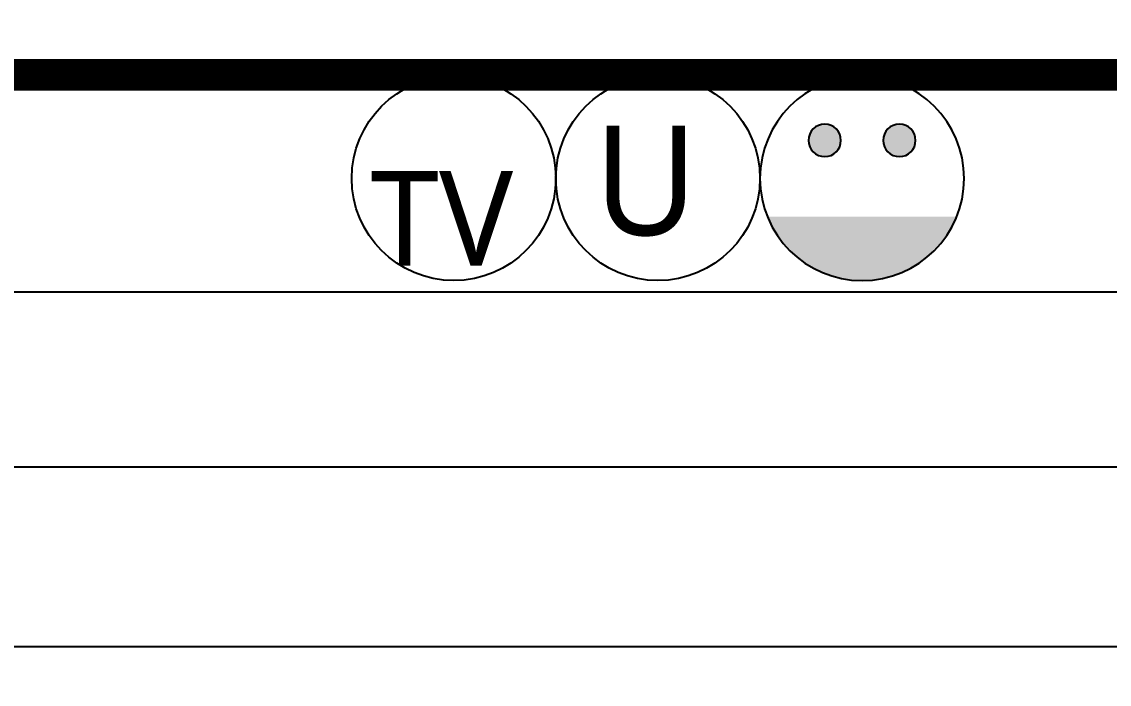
# Model space of a CAD drawing. Header units: millimetres. Extents: x 261942 to 379971, y 117646 to 213875.
# Drawn here: x 327260 to 328503, y 162581 to 163338 of the extents above; entities that cross this region are included whole.
import ezdxf

# ---------------------------------------------------------------- set-up
doc = ezdxf.new("R2010")
doc.units = ezdxf.units.MM
doc.header["$LTSCALE"] = 100
doc.linetypes.add('HID', pattern=[2.3, 1.5, -0.8])
for name, color, linetype in [('02-WAL', 2, 'Continuous'), ('03-WAL NEW', 3, 'Continuous'), ('06-LIGHT', 4, 'Continuous'), ('RC-LIGHT', 7, 'Continuous'), ('설비', 7, 'Continuous')]:
    doc.layers.add(name, color=color, linetype=linetype)
doc.styles.get("Standard").update_dxf_attribs({"font": 'romans.shx'})

# ---------------------------------------------------------------- blocks, each defined once
blk = doc.blocks.new('utp')
at = {"layer": '설비', "color": 140}
blk.add_circle((372927.5, -86920.8), 140, dxfattribs=at)
at = {"layer": '설비', "color": 140, "insert": (372982.3, -87000.6), "char_height": 150, "attachment_point": 9}
blk.add_mtext_dynamic_manual_height_columns('{\\fMalgun Gothic|b0|i0|c129|p50;U}', width=275.64, gutter_width=1, heights=[0], dxfattribs=at)
blk = doc.blocks.new('TV')
at = {"layer": '설비', "color": 140}
blk.add_circle((146226.7, 46947.4), 140, dxfattribs=at)
at = {"layer": '설비', "color": 140, "insert": (146088.1, 46827.7), "char_height": 130, "attachment_point": 7}
blk.add_mtext_dynamic_manual_height_columns('{\\fMalgun Gothic|b0|i0|c129|p50;\\W0.54937; \\W1;TV}', width=275.64, gutter_width=1, heights=[0], dxfattribs=at)
blk = doc.blocks.new('egoo')
at = {"layer": '설비'}
h = blk.add_hatch(color=140, dxfattribs=at)
edge = h.paths.add_edge_path()
edge.add_arc((1015645.3, 443433.7), 22.3, 0, 360)
h = blk.add_hatch(color=140, dxfattribs=at)
edge = h.paths.add_edge_path()
edge.add_arc((1015747.7, 443433.7), 22.3, 0, 360)
h = blk.add_hatch(color=140, dxfattribs=at)
edge = h.paths.add_edge_path()
edge.add_line((1015826.3, 443329.1), (1015566.6, 443329.1))
edge.add_ellipse((1015696.5, 443381.5), major_axis=(99, 99), ratio=1, start_angle=156.9578, end_angle=293.0422)
at = {"layer": '설비', "color": 140}
for centre, radius in [((1015696.5, 443381.5), 140), ((1015645.3, 443433.7), 22.3), ((1015747.7, 443433.7), 22.3)]:
    blk.add_circle(centre, radius, dxfattribs=at)
blk = doc.blocks.new('FLOORPLAN')
at = {"layer": '02-WAL'}
blk.add_lwpolyline([(182794.9, 59277.5), (178819.9, 59277.5), (178819.9, 59072.5), (182594.9, 59072.5), (182594.9, 58857.5), (182794.9, 58857.5)], close=True, dxfattribs=at)

msp = doc.modelspace()

# ---------------------------------------------------------------- linework, layer by layer
at = {"layer": '03-WAL NEW'}
msp.add_lwpolyline([(326009.7, 162828.9), (326009.7, 163028.9), (329984.7, 163028.9), (329984.7, 162668.9)], dxfattribs=at)
at = {"layer": '06-LIGHT', "color": 10, "linetype": 'HID', "const_width": 36}
msp.add_lwpolyline([(324757.2, 163276.9), (329981.7, 163276.9, 0.414214), (329991.7, 163286.9), (329991.7, 167202.9)], format="xyb", dxfattribs=at)

# ---------------------------------------------------------------- block references
msp.add_blockref('FLOORPLAN', (147189.7, 103551.4))
at = {"layer": 'RC-LIGHT', "xscale": 0.8333333333333334, "yscale": 0.8333333333333334, "zscale": 0.8333333333333334}
msp.add_blockref('TV', (205898.7, 124035.8), dxfattribs=at)
at = {"layer": '설비', "color": 253, "yscale": 0.8333333333333334, "zscale": 0.8333333333333334}
for name, p, xscale in [('utp', (17214.7, 235592.6), 0.8333333333333334), ('egoo', (1174634.7, -206326), -0.8333333333333334)]:
    msp.add_blockref(name, p, dxfattribs=dict(at, xscale=xscale))

doc.saveas('drawing.dxf')
